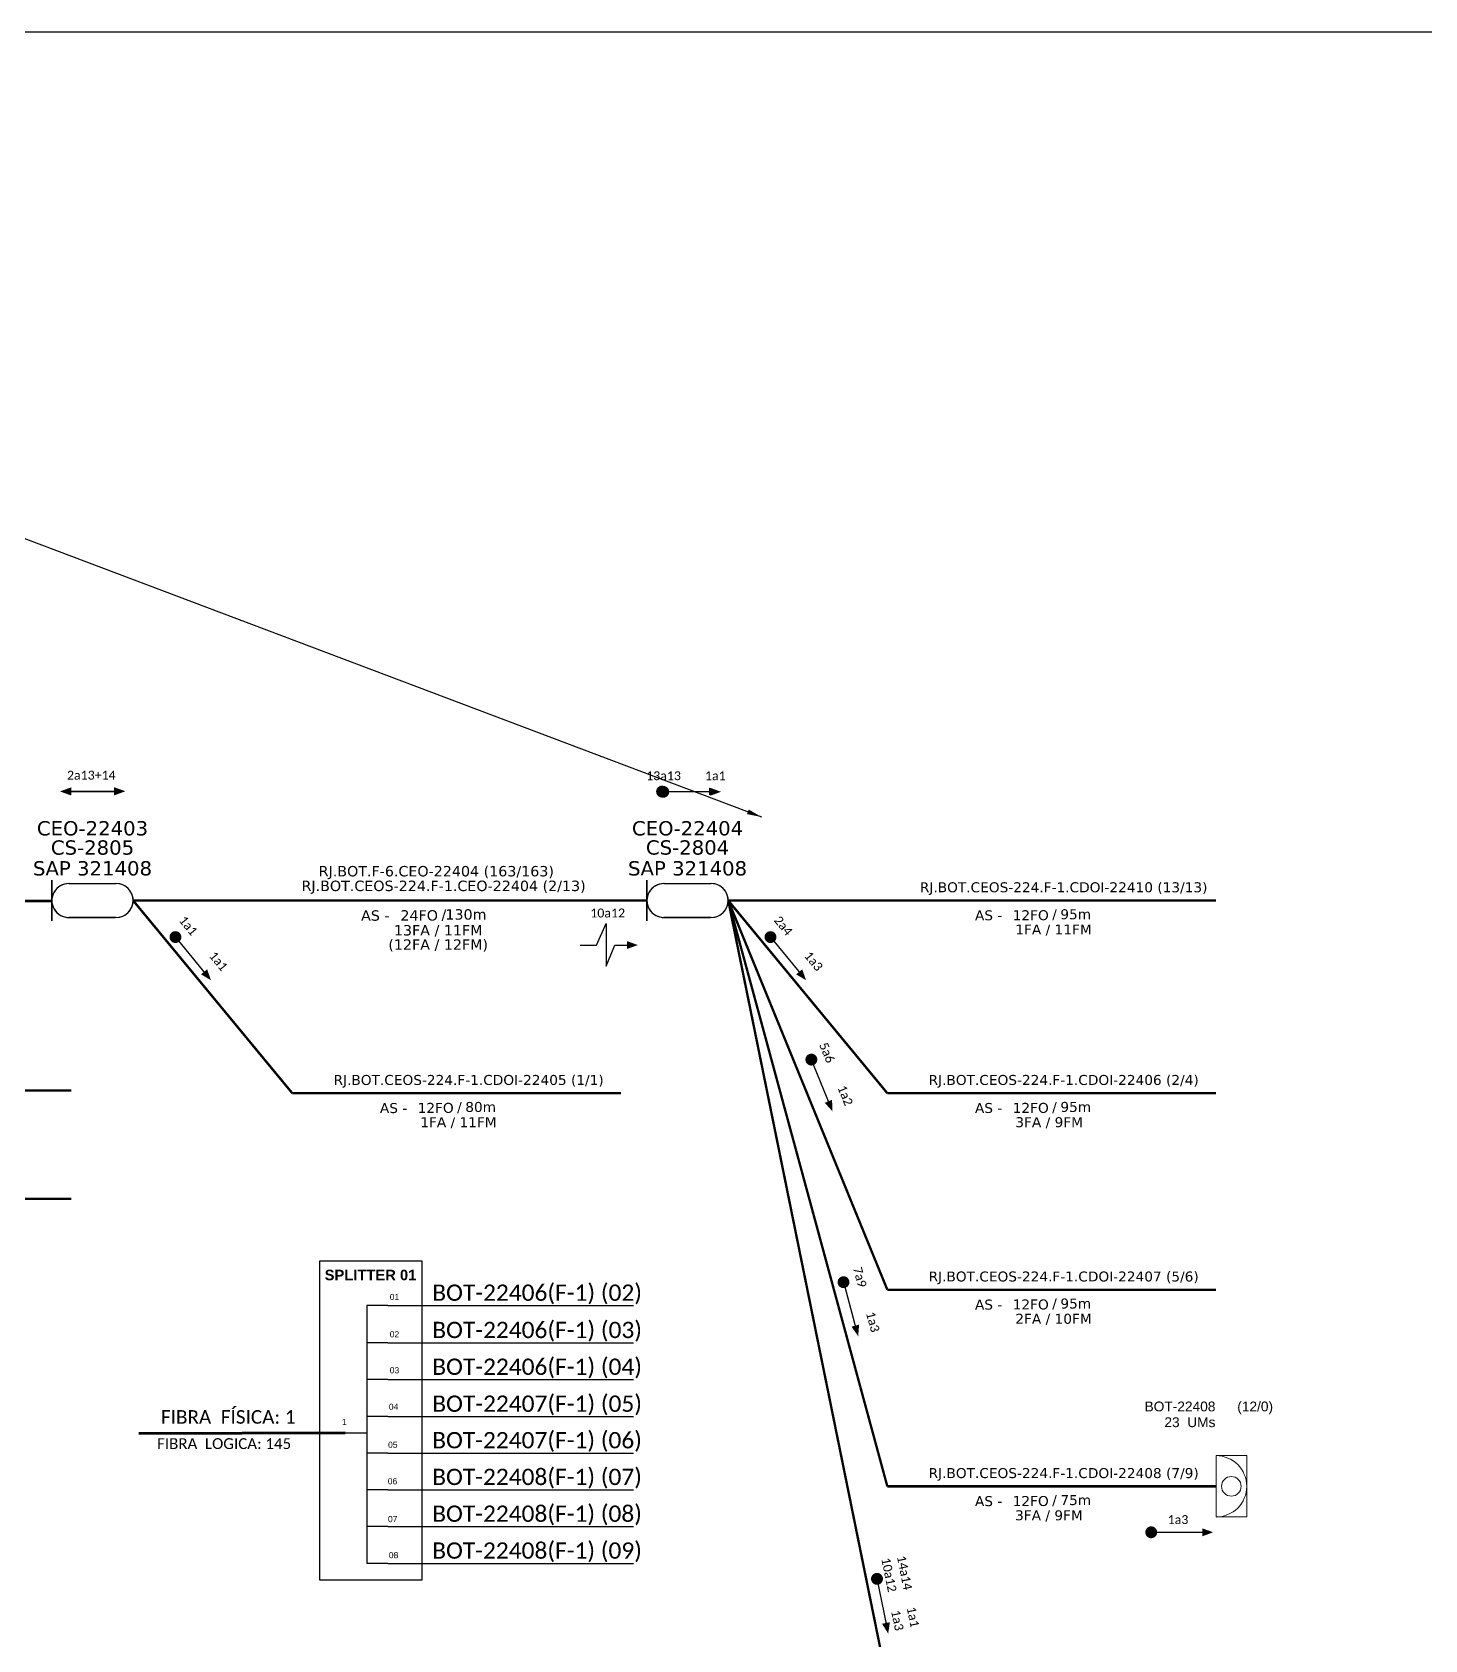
# Model space of a CAD drawing. Extents: x -89 to 749, y 705 to 1299.
# Drawn here: x 141 to 375.5, y 1028.3 to 1299 of the extents above; entities that cross this region are included whole.
import ezdxf
from ezdxf.enums import TextEntityAlignment as Align

# ---------------------------------------------------------------- set-up
doc = ezdxf.new("R2010")
doc.units = 0
for name, color, linetype, lineweight in [("20.0-LEGENDA DOS CDO'S", 1, 'Continuous', 0), ('20.1-CDO_INTERIOR', 1, 'Continuous', 0), ('40.1-ETIQUETAS', 1, 'Continuous', 20)]:
    doc.layers.add(name, color=color, linetype=linetype, lineweight=lineweight)
for name, color, linetype in [('20.4-CEOS', 1, 'Continuous'), ('CABO OPTICO EXISTENTE', 5, 'Continuous'), ('CAP a instalar', 1, 'Continuous'), ('SETA', 7, 'Continuous')]:
    doc.layers.add(name, color=color, linetype=linetype)
doc.styles.add('ARIAL', font='arial.ttf')
doc.styles.add('siredit', font='verdana.ttf')
doc.styles.get("Standard").update_dxf_attribs({"font": 'arial.ttf'})
doc.linetypes.add('FENCELINE1', pattern='A,0.25,-0.1,[133,ltypeshp.shx,S=0.1,R=0,X=-0.1,Y=0],-0.1,1', length=1.45)
doc.dimstyles.new('ISO-25', dxfattribs={"dimtxt": 2.5, "dimasz": 2.5, "dimexe": 1.25, "dimexo": 0.625, "dimtad": 1, "dimtxsty": 'Standard', "dimcen": 2.5, "dimadec": 0, "dimazin": 0, "dimtfac": 1, "dimtmove": 0, "dimatfit": 3, "dimfxl": 0, "dimarcsym": 0})

# ---------------------------------------------------------------- blocks, each defined once
blk = doc.blocks.new('ETIQUETA_RS5F')
at = {"layer": '40.1-ETIQUETAS', "color": 0, "style": 'siredit'}
blk.add_text('/', height=1.5, dxfattribs=at).set_placement((1.58, -1.95), align=Align.MIDDLE_RIGHT)
for tag, p in [('ETIQUETA_R_PRIMARIA', (1.21, 4.1)), ('ETIQUETA_R_SECUNDARIA', (1.21, 2.1)), ('F_ATIVAS/F_MORTAS', (1.14, -4.24))]:
    blk.add_attdef(tag, text='', height=1.5, dxfattribs=at).set_placement(p, align=Align.MIDDLE_CENTER)
for tag, p in [('TIPO_CABO', (-6.58, -2.12)), ('CAP_CABO', (0.4, -2.09))]:
    blk.add_attdef(tag, text='', height=1.5, dxfattribs=at).set_placement(p, align=Align.MIDDLE_RIGHT)
blk.add_attdef('METROS', text='', height=1.5, dxfattribs=at).set_placement((2.14, -1.95), align=Align.MIDDLE_LEFT)
for tag, p in [('FUSÃO_1', (0.85, -8.39)), ('FUSÃO_2', (0.85, -10.6)), ('FUSÃO_3', (0.85, -12.93)), ('FUSÃO_4', (0.85, -15.14)), ('FUSÃO_5', (0.85, -17.16))]:
    blk.add_attdef(tag, text='', height=1.5, dxfattribs=at).set_placement(p, align=Align.CENTER)

msp = doc.modelspace()

# ---------------------------------------------------------------- linework, layer by layer
at = {"color": 7, "linetype": 'Continuous'}
for p, q in [((197.38, 1084.64), (197.38, 1041.22)), ((200.9, 1084.64), (197.38, 1084.64)), ((200.9, 1078.36), (197.38, 1078.36)), ((200.9, 1072.17), (197.38, 1072.17)), ((200.9, 1065.95), (197.38, 1065.95)), ((193.73, 1063.22), (197.36, 1063.22)), ((200.9, 1059.78), (197.38, 1059.78)), ((200.9, 1053.62), (197.38, 1053.62)), ((200.9, 1047.43), (197.38, 1047.43)), ((200.9, 1041.22), (197.38, 1041.22))]:
    msp.add_line(p, q, dxfattribs=at)
at = {"color": 10, "linetype": 'Continuous'}
for p, q in [((200.9, 1084.64), (242.27, 1084.63)), ((200.9, 1078.36), (242.27, 1078.35)), ((200.9, 1072.17), (242.27, 1072.16)), ((200.9, 1065.95), (242.27, 1065.93)), ((200.9, 1059.8), (242.27, 1059.78)), ((200.9, 1053.62), (242.27, 1053.61)), ((200.9, 1047.43), (242.27, 1047.42)), ((200.9, 1041.22), (242.27, 1041.2))]:
    msp.add_line(p, q, dxfattribs=at)
at = {"color": 1, "linetype": 'Continuous', "lineweight": 60}
msp.add_line((193.73, 1063.22), (158.95, 1063.11), dxfattribs=at)
msp.add_lwpolyline([(-89.32, 705.02), (749.25, 705.02), (749.25, 1299.02), (-89.32, 1299.02), (-89.32, 705.02)])
at = {"color": 8}
for points, const_width in [([(246.57, 1171.16, 1), (247.57, 1171.16, 1)], 0.999), ([(246.78, 1171.12, 1), (247.77, 1171.12, 1)], 0.999), ([(164.81, 1147.05, 1), (165.44, 1146.28, 1)], 1), ([(265.01, 1147.05, 1), (265.64, 1146.28, 1)], 1), ([(272.02, 1126.5, 1), (272.39, 1125.57, 1)], 1), ([(283.16, 1039.1, 1), (283.36, 1038.12, 1)], 1)]:
    msp.add_lwpolyline(points, format="xyb", close=True, dxfattribs=dict(at, const_width=const_width))
at = {"color": 7}
for points in [[(144.32, 1156.25), (144.32, 1149.38)], [(147.16, 1155.67), (155.15, 1155.67)], [(147.17, 1149.97), (154.99, 1149.97)], [(236.01, 1145.31), (237.63, 1148.96), (237.63, 1141.74), (239.12, 1145.31)]]:
    msp.add_lwpolyline(points, dxfattribs=at)
at = {"color": 5}
for points in [[(244.52, 1156.25), (244.52, 1149.38)], [(247.36, 1155.67), (255.36, 1155.67)], [(247.37, 1149.97), (255.2, 1149.97)]]:
    msp.add_lwpolyline(points, dxfattribs=at)
at = {"color": 7}
msp.add_lwpolyline([(189.41, 1038.43), (206.69, 1038.43), (206.69, 1092.09), (189.41, 1092.09)], close=True, dxfattribs=at)
at = {"color": 7, "const_width": 1}
for points in [[(277.49, 1089.04, 1), (277.75, 1088.08, 1)], [(328.94, 1046.45, 1), (329.94, 1046.45, 1)]]:
    msp.add_lwpolyline(points, format="xyb", close=True, dxfattribs=at)
at = {"color": 7}
for centre, start, end in [((147.16, 1152.82), 88.4101, 271.6072), ((155.16, 1152.82), 270.0129, 90.013)]:
    msp.add_arc(centre, 2.85, start, end, dxfattribs=at)
at = {"color": 5}
for centre, start, end in [((247.37, 1152.82), 88.4101, 271.6072), ((255.36, 1152.82), 270.0129, 90.013)]:
    msp.add_arc(centre, 2.85, start, end, dxfattribs=at)
at = {"layer": '20.1-CDO_INTERIOR', "color": 1, "lineweight": 18}
msp.add_lwpolyline([(345.51, 1049.03), (345.51, 1059.36), (340.35, 1059.36), (340.35, 1049.03)], close=True, dxfattribs=at)
msp.add_circle((342.93, 1054.19), 1.65, dxfattribs=at)
msp.add_arc((340.35, 1054.19), 5.17, 270, 90, dxfattribs=at)
at = {"layer": 'CAP a instalar', "color": 7, "linetype": 'Continuous'}
for p, q in [((144.32, 1149.38), (144.32, 1156.25)), ((147.16, 1155.67), (155.15, 1155.67)), ((155.16, 1149.97), (147.17, 1149.97))]:
    msp.add_line(p, q, dxfattribs=at)
at = {"layer": 'CAP a instalar', "color": 5, "linetype": 'Continuous'}
for p, q in [((244.52, 1149.38), (244.52, 1156.25)), ((247.37, 1155.67), (255.36, 1155.67)), ((255.36, 1149.97), (247.37, 1149.97))]:
    msp.add_line(p, q, dxfattribs=at)
at = {"layer": 'CAP a instalar', "color": 7, "linetype": 'FENCELINE1', "ltscale": 6, "const_width": 0.4}
for points in [[(77.15, 1152.71), (144.32, 1152.74)], [(158, 1152.82), (244.52, 1152.82)], [(94.51, 1120.83), (147.62, 1120.83)], [(84.54, 1102.59), (147.62, 1102.59)]]:
    msp.add_lwpolyline(points, dxfattribs=at)
at = {"layer": 'CAP a instalar', "color": 8, "linetype": 'FENCELINE1', "ltscale": 6, "const_width": 0.4}
for points in [[(158, 1152.82), (184.8, 1120.38)], [(258.21, 1152.82), (285, 1120.38)], [(258.21, 1152.82), (285, 1087.29)], [(258.21, 1152.82), (285, 1021.1)], [(258.21, 1152.82), (340.34, 1152.82)], [(184.8, 1120.38), (240.14, 1120.38)], [(285, 1120.38), (340.34, 1120.38)], [(285, 1087.29), (340.34, 1087.29)]]:
    msp.add_lwpolyline(points, dxfattribs=at)
at = {"layer": 'CAP a instalar', "color": 1, "linetype": 'FENCELINE1', "ltscale": 6, "const_width": 0.4}
for points in [[(258.21, 1152.82), (285, 1054.19)], [(285, 1054.19), (340.34, 1054.19)]]:
    msp.add_lwpolyline(points, dxfattribs=at)
at = {"layer": 'CAP a instalar', "color": 7, "linetype": 'Continuous'}
for centre, start_param, end_param in [((147.16, 1152.82), 6.283185, 9.424778), ((155.16, 1152.82), 3.141593, 6.283185)]:
    msp.add_ellipse(centre, major_axis=(0, 2.85), ratio=1, start_param=start_param, end_param=end_param, dxfattribs=at)
at = {"layer": 'CAP a instalar', "color": 5, "linetype": 'Continuous'}
for centre, start_param, end_param in [((247.37, 1152.82), 6.283185, 9.424778), ((255.36, 1152.82), 3.141593, 6.283185)]:
    msp.add_ellipse(centre, major_axis=(0, 2.85), ratio=1, start_param=start_param, end_param=end_param, dxfattribs=at)
at = {"layer": 'SETA', "color": 8}
for points in [[(146.86, 1171.16), (155.45, 1171.16)], [(146.93, 1171.22), (155.52, 1171.22)], [(247.07, 1171.16), (255.65, 1171.16)], [(164.92, 1146.91), (170.38, 1140.27)], [(265.12, 1146.92), (270.58, 1140.28)], [(272.08, 1126.33), (275.33, 1118.37)], [(283.19, 1038.93), (284.9, 1030.5)]]:
    msp.add_lwpolyline(points, dxfattribs=at)
at = {"layer": 'SETA', "color": 7}
for points in [[(233.25, 1145.31), (236.01, 1145.31)], [(239.12, 1145.31), (241.84, 1145.31)], [(277.54, 1088.87), (279.78, 1080.57)], [(329.44, 1046.45), (338.04, 1046.45)]]:
    msp.add_lwpolyline(points, dxfattribs=at)
at = {"layer": 'SETA', "color": 8}
for points in [[(147.55, 1171.84), (145.72, 1171.17), (147.55, 1170.51)], [(147.62, 1171.89), (145.79, 1171.23), (147.62, 1170.56)], [(154.76, 1171.84), (156.59, 1171.17), (154.76, 1170.51)], [(154.83, 1171.89), (156.66, 1171.23), (154.83, 1170.56)], [(254.96, 1171.84), (256.79, 1171.18), (254.96, 1170.51)], [(255.17, 1171.79), (257, 1171.13), (255.17, 1170.46)], [(170.46, 1141.24), (171.11, 1139.4), (169.43, 1140.39)], [(270.67, 1141.24), (271.32, 1139.4), (269.64, 1140.39)], [(275.69, 1119.27), (275.77, 1117.32), (274.46, 1118.76)], [(285.43, 1031.31), (285.14, 1029.39), (284.12, 1031.05)]]:
    msp.add_solid(points, dxfattribs=at)
at = {"layer": 'SETA', "color": 7}
for points in [[(241.15, 1145.99), (242.99, 1145.32), (241.15, 1144.66)], [(280.25, 1081.42), (280.09, 1079.47), (278.97, 1081.07)], [(338.04, 1047.12), (339.87, 1046.45), (338.04, 1045.78)]]:
    msp.add_solid(points, dxfattribs=at)

# ---------------------------------------------------------------- block references
at = {"layer": 'CAP a instalar', "color": 8, "linetype": 'FENCELINE1', "ltscale": 7}
ref = msp.add_blockref('ETIQUETA_RS5F', (311.77, 1152.7), dxfattribs=dict(at, xscale=1.120210545592906, yscale=1.120210545592906, zscale=1.120210545593999))
ref.add_attrib('ETIQUETA_R_SECUNDARIA', 'RJ.BOT.CEOS-224.F-1.CDOI-22410 (13/13)', dxfattribs={"layer": 'CABO OPTICO EXISTENTE', "color": 0, "height": 1.6803, "style": 'siredit'}).set_placement((314.69, 1155.05), align=Align.MIDDLE_CENTER)
ref.add_attrib('TIPO_CABO', 'AS -', dxfattribs={"layer": '40.1-ETIQUETAS', "color": 0, "height": 1.68, "style": 'siredit'}).set_placement((304.36, 1150.33), align=Align.MIDDLE_RIGHT)
ref.add_attrib('CAP_CABO', '12FO', dxfattribs={"layer": '40.1-ETIQUETAS', "color": 0, "height": 1.68, "style": 'siredit'}).set_placement((312.18, 1150.35), align=Align.MIDDLE_RIGHT)
ref.add_attrib('METROS', '95m', dxfattribs={"layer": '40.1-ETIQUETAS', "color": 0, "height": 1.68, "style": 'siredit'}).set_placement((314.13, 1150.51), align=Align.MIDDLE_LEFT)
ref.add_attrib('F_ATIVAS/F_MORTAS', '1FA / 11FM', dxfattribs={"layer": '40.1-ETIQUETAS', "color": 0, "height": 1.68, "style": 'siredit'}).set_placement((312.98, 1147.94), align=Align.MIDDLE_CENTER)
ref = msp.add_blockref('ETIQUETA_RS5F', (211.57, 1120.25), dxfattribs=dict(at, xscale=1.120210545592906, yscale=1.120210545592906, zscale=1.120210545593999))
ref.add_attrib('ETIQUETA_R_SECUNDARIA', 'RJ.BOT.CEOS-224.F-1.CDOI-22405 (1/1)', dxfattribs={"layer": 'CABO OPTICO EXISTENTE', "color": 0, "height": 1.6803, "style": 'siredit'}).set_placement((214.49, 1122.61), align=Align.MIDDLE_CENTER)
ref.add_attrib('TIPO_CABO', 'AS -', dxfattribs={"layer": '40.1-ETIQUETAS', "color": 0, "height": 1.68, "style": 'siredit'}).set_placement((204.16, 1117.88), align=Align.MIDDLE_RIGHT)
ref.add_attrib('CAP_CABO', '12FO', dxfattribs={"layer": '40.1-ETIQUETAS', "color": 0, "height": 1.68, "style": 'siredit'}).set_placement((211.98, 1117.91), align=Align.MIDDLE_RIGHT)
ref.add_attrib('METROS', '80m', dxfattribs={"layer": '40.1-ETIQUETAS', "color": 0, "height": 1.68, "style": 'siredit'}).set_placement((213.93, 1118.06), align=Align.MIDDLE_LEFT)
ref.add_attrib('F_ATIVAS/F_MORTAS', '1FA / 11FM', dxfattribs={"layer": '40.1-ETIQUETAS', "color": 0, "height": 1.68, "style": 'siredit'}).set_placement((212.78, 1115.5), align=Align.MIDDLE_CENTER)
ref = msp.add_blockref('ETIQUETA_RS5F', (311.77, 1120.25), dxfattribs=dict(at, xscale=1.120210545592906, yscale=1.120210545592906, zscale=1.120210545593999))
ref.add_attrib('ETIQUETA_R_SECUNDARIA', 'RJ.BOT.CEOS-224.F-1.CDOI-22406 (2/4)', dxfattribs={"layer": 'CABO OPTICO EXISTENTE', "color": 0, "height": 1.6803, "style": 'siredit'}).set_placement((314.69, 1122.61), align=Align.MIDDLE_CENTER)
ref.add_attrib('TIPO_CABO', 'AS -', dxfattribs={"layer": '40.1-ETIQUETAS', "color": 0, "height": 1.68, "style": 'siredit'}).set_placement((304.36, 1117.89), align=Align.MIDDLE_RIGHT)
ref.add_attrib('CAP_CABO', '12FO', dxfattribs={"layer": '40.1-ETIQUETAS', "color": 0, "height": 1.68, "style": 'siredit'}).set_placement((312.18, 1117.91), align=Align.MIDDLE_RIGHT)
ref.add_attrib('METROS', '95m', dxfattribs={"layer": '40.1-ETIQUETAS', "color": 0, "height": 1.68, "style": 'siredit'}).set_placement((314.14, 1118.07), align=Align.MIDDLE_LEFT)
ref.add_attrib('F_ATIVAS/F_MORTAS', '3FA / 9FM', dxfattribs={"layer": '40.1-ETIQUETAS', "color": 0, "height": 1.68, "style": 'siredit'}).set_placement((312.25, 1115.5), align=Align.MIDDLE_CENTER)
ref = msp.add_blockref('ETIQUETA_RS5F', (311.77, 1087.16), dxfattribs=dict(at, xscale=1.120210545592906, yscale=1.120210545592906, zscale=1.120210545593999))
ref.add_attrib('ETIQUETA_R_SECUNDARIA', 'RJ.BOT.CEOS-224.F-1.CDOI-22407 (5/6)', dxfattribs={"layer": 'CABO OPTICO EXISTENTE', "color": 0, "height": 1.6803, "style": 'siredit'}).set_placement((314.69, 1089.52), align=Align.MIDDLE_CENTER)
ref.add_attrib('TIPO_CABO', 'AS -', dxfattribs={"layer": '40.1-ETIQUETAS', "color": 0, "height": 1.68, "style": 'siredit'}).set_placement((304.36, 1084.79), align=Align.MIDDLE_RIGHT)
ref.add_attrib('CAP_CABO', '12FO', dxfattribs={"layer": '40.1-ETIQUETAS', "color": 0, "height": 1.68, "style": 'siredit'}).set_placement((312.18, 1084.81), align=Align.MIDDLE_RIGHT)
ref.add_attrib('METROS', '95m', dxfattribs={"layer": '40.1-ETIQUETAS', "color": 0, "height": 1.68, "style": 'siredit'}).set_placement((314.14, 1084.97), align=Align.MIDDLE_LEFT)
ref.add_attrib('F_ATIVAS/F_MORTAS', '2FA / 10FM', dxfattribs={"layer": '40.1-ETIQUETAS', "color": 0, "height": 1.68, "style": 'siredit'}).set_placement((312.98, 1082.4), align=Align.MIDDLE_CENTER)
at = {"layer": 'CAP a instalar', "color": 1, "linetype": 'FENCELINE1', "ltscale": 7}
ref = msp.add_blockref('ETIQUETA_RS5F', (311.77, 1054.06), dxfattribs=dict(at, xscale=1.120210545592906, yscale=1.120210545592906, zscale=1.120210545593999))
ref.add_attrib('ETIQUETA_R_SECUNDARIA', 'RJ.BOT.CEOS-224.F-1.CDOI-22408 (7/9)', dxfattribs={"layer": 'CABO OPTICO EXISTENTE', "color": 0, "height": 1.6803, "style": 'siredit'}).set_placement((314.69, 1056.42), align=Align.MIDDLE_CENTER)
ref.add_attrib('TIPO_CABO', 'AS -', dxfattribs={"layer": '40.1-ETIQUETAS', "color": 0, "height": 1.68, "style": 'siredit'}).set_placement((304.36, 1051.7), align=Align.MIDDLE_RIGHT)
ref.add_attrib('CAP_CABO', '12FO', dxfattribs={"layer": '40.1-ETIQUETAS', "color": 0, "height": 1.68, "style": 'siredit'}).set_placement((312.18, 1051.72), align=Align.MIDDLE_RIGHT)
ref.add_attrib('METROS', '75m', dxfattribs={"layer": '40.1-ETIQUETAS', "color": 0, "height": 1.68, "style": 'siredit'}).set_placement((314.14, 1051.88), align=Align.MIDDLE_LEFT)
ref.add_attrib('F_ATIVAS/F_MORTAS', '3FA / 9FM', dxfattribs={"layer": '40.1-ETIQUETAS', "color": 0, "height": 1.68, "style": 'siredit'}).set_placement((312.21, 1049.31), align=Align.MIDDLE_CENTER)

# ---------------------------------------------------------------- texts
at = {"attachment_point": 5}
for s, insert, char_height, width in [('\\fCalibri|b0|i0|c0|p34;2a13+14', (150.96, 1173.92), 1.4978, 25.3213), ('\\C8;\\fCalibri|b0|i0|c0|p34;13a13', (247.32, 1173.82), 1.4978, 25.3213), ('\\C8;\\fCalibri|b0|i0|c0|p34;1a1', (256.04, 1173.82), 1.4978, 25.3213), ('{\\fArial|b1|i0|c0|p34;\\C10;SPLITTER 01}', (197.97, 1089.76), 1.7753, 17.28), ('\\C7;\\fCalibri|b0|i0|c0|p34;BOT-22406(F-1) (02)', (226.03, 1086.5), 2.7432, 40.9104), ('\\C7;\\fArial|b0|i0;\\H0.578704x;01 ', (202.01, 1086.07), 1.7753, 3.7582), ('\\C7;\\fArial|b0|i0|;\\H1.0273588255048;02 ', (202.01, 1079.78), 1.7753, 3.7582), ('\\C7;\\fCalibri|b0|i0|c0|p34;BOT-22406(F-1) (03)', (226.03, 1080.22), 2.7432, 40.9104), ('\\C7;\\fCalibri|b0|i0|c0|p34;BOT-22406(F-1) (04)', (226.03, 1074.03), 2.7432, 40.9104), ('\\C7;\\fArial|b0|i0|;\\H1.0273588255048;03 ', (202.01, 1073.72), 1.7753, 3.456), ('\\C7;\\fCalibri|b0|i0|c0|p34;BOT-22407(F-1) (05)', (226.03, 1067.81), 2.7432, 40.9104), ('\\C7;\\fCalibri|b0|i0|c0|p34;FIBRA  FÍSICA: 1', (174.02, 1065.86), 2.2859, 34.56), ('\\C7;\\fArial|b0|i0|;\\H1.0273588255048;04 ', (201.86, 1067.58), 1.7753, 3.7582), ('\\C7;\\fArial|b0|i0|;\\H1.0273588255048;1', (193.56, 1065.04), 1.7753, 1.7584), ('\\C7;\\fCalibri|b0|i0|c0|p34;FIBRA  LOGICA: 145', (173.32, 1061.37), 1.8289, 34.56), ('\\C7;\\fArial|b0|i0|;\\H1.0273588255048;05 ', (201.73, 1061.18), 1.7753, 4.6222), ('\\C7;\\fCalibri|b0|i0|c0|p34;BOT-22407(F-1) (06)', (226.02, 1061.66), 2.7432, 40.9104), ('\\C7;\\fCalibri|b0|i0|c0|p34;BOT-22408(F-1) (07)', (226.02, 1055.48), 2.7432, 40.9104), ('\\C7;\\fArial|b0|i0|;\\H1.0273588255048;06 ', (201.68, 1055.04), 1.7753, 3.7582), ('\\C7;\\fCalibri|b0|i0|c0|p34;BOT-22408(F-1) (08)', (226.02, 1049.29), 2.7432, 40.9104), ('\\C7;\\fArial|b0|i0|;\\H1.0273588255048;07 ', (201.71, 1048.67), 1.7753, 3.7582), ('\\C7;\\fCalibri|b0|i0|c0|p34;BOT-22408(F-1) (09)', (226.02, 1043.08), 2.7432, 40.9104), ('\\C7;\\fArial|b0|i0|;\\H1.0273588255048;08 ', (201.86, 1042.6), 1.7753, 3.7582)]:
    msp.add_mtext(s, dxfattribs=dict(at, insert=insert, char_height=char_height, width=width))
at = {"color": 7, "char_height": 1.5, "width": 25.3588, "attachment_point": 5}
for s, insert, rotation in [('\\fCalibri|b0|i0|c0|p34;10a12', (237.91, 1150.71), 359.9903), ('\\C8;\\fCalibri|b0|i0|c0|p34;7a9', (280.38, 1089.41), 285.1182), ('\\C8;\\fCalibri|b0|i0|c0|p34;1a3', (282.56, 1081.87), 285.1182)]:
    msp.add_mtext(s, dxfattribs=dict(at, insert=insert, rotation=rotation))
at = {"char_height": 1.5, "width": 25.3588, "attachment_point": 5}
for s, insert, rotation in [('\\C8;\\fCalibri|b0|i0|c0|p34;1a1', (167.29, 1148.57), 309.4148), ('\\C8;\\fCalibri|b0|i0|c0|p34;2a4', (267.49, 1148.57), 309.4148), ('\\C8;\\fCalibri|b0|i0|c0|p34;1a1', (172.37, 1142.6), 309.4148), ('\\C8;\\fCalibri|b0|i0|c0|p34;1a3', (272.58, 1142.6), 309.4148), ('\\C8;\\fCalibri|b0|i0|c0|p34;5a6', (274.84, 1127.21), 292.1571), ('\\C8;\\fCalibri|b0|i0|c0|p34;1a2', (277.92, 1120), 292.1571)]:
    msp.add_mtext(s, dxfattribs=dict(at, insert=insert, rotation=rotation))
at = {"color": 7, "insert": (333.94, 1048.58), "char_height": 1.5, "width": 25.3588, "attachment_point": 5}
msp.add_mtext('\\fCalibri|b0|i0|c0|p34;1a3', dxfattribs=at)
at = {"color": 3, "char_height": 1.5, "width": 25.3588, "attachment_point": 5, "rotation": 281.4174}
for s, insert in [('\\C1;\\fCalibri|b0|i0|c0|p34;14a14', (287.91, 1039.64)), ('\\fCalibri|b0|i0|c0|p34;10a12', (285.28, 1039.28)), ('\\fCalibri|b0|i0|c0|p34;1a3', (286.7, 1031.62)), ('\\C1;\\fCalibri|b0|i0|c0|p34;1a1', (289.33, 1032.18))]:
    msp.add_mtext(s, dxfattribs=dict(at, insert=insert))
at = {"layer": "20.0-LEGENDA DOS CDO'S", "color": 1, "style": 'ARIAL'}
for s, p in [('BOT-22408', (340.25, 1066.81)), ('23  UMs', (340.25, 1064.16))]:
    msp.add_text(s, height=1.653, dxfattribs=at).set_placement(p, align=Align.RIGHT)
msp.add_text('    (12/0)', height=1.65, dxfattribs=at).set_placement((345.66, 1066.81), align=Align.CENTER)
at = {"layer": '20.4-CEOS', "color": 7, "style": 'siredit'}
for s, p in [('CEO-22403', (151.16, 1166.19)), ('CS-2805', (151.16, 1162.95)), ('SAP 321408', (151.16, 1159.45))]:
    msp.add_text(s, height=2.413, rotation=0.0129, dxfattribs=at).set_placement(p, align=Align.TOP_CENTER)
at = {"layer": '20.4-CEOS', "color": 5, "style": 'siredit'}
for s, p in [('CEO-22404', (251.36, 1166.19)), ('CS-2804', (251.36, 1162.96)), ('SAP 321408', (251.36, 1159.45))]:
    msp.add_text(s, height=2.413, rotation=0.0129, dxfattribs=at).set_placement(p, align=Align.TOP_CENTER)
at = {"layer": '40.1-ETIQUETAS', "color": 7, "style": 'siredit'}
for s, p in [('AS -', (201.18, 1150.3)), ('24FO', (209.33, 1150.32)), ('/', (210.74, 1150.48))]:
    msp.add_text(s, height=1.75, dxfattribs=at).set_placement(p, align=Align.MIDDLE_RIGHT)
msp.add_text('130m', height=1.75, dxfattribs=at).set_placement((210.58, 1150.48), align=Align.MIDDLE_LEFT)
for s, p in [('13FA / 11FM', (209.37, 1147.81)), ('(12FA / 12FM)', (209.37, 1145.4))]:
    msp.add_text(s, height=1.7496, dxfattribs=at).set_placement(p, align=Align.MIDDLE_CENTER)
at = {"layer": 'CAP a instalar', "color": 7, "linetype": 'FENCELINE1', "ltscale": 7, "style": 'siredit'}
for s, p in [('RJ.BOT.F-6.CEO-22404 (163/163)', (209.05, 1157.76)), ('RJ.BOT.CEOS-224.F-1.CEO-22404 (2/13)', (210.28, 1155.29))]:
    msp.add_text(s, height=1.7496, dxfattribs=at).set_placement(p, align=Align.MIDDLE_CENTER)

# ---------------------------------------------------------------- leaders
at = {"color": 3}
msp.add_leader([(263.85, 1166.87), (137.56, 1214.58)], dimstyle='ISO-25', dxfattribs=at)

doc.saveas('drawing.dxf')
